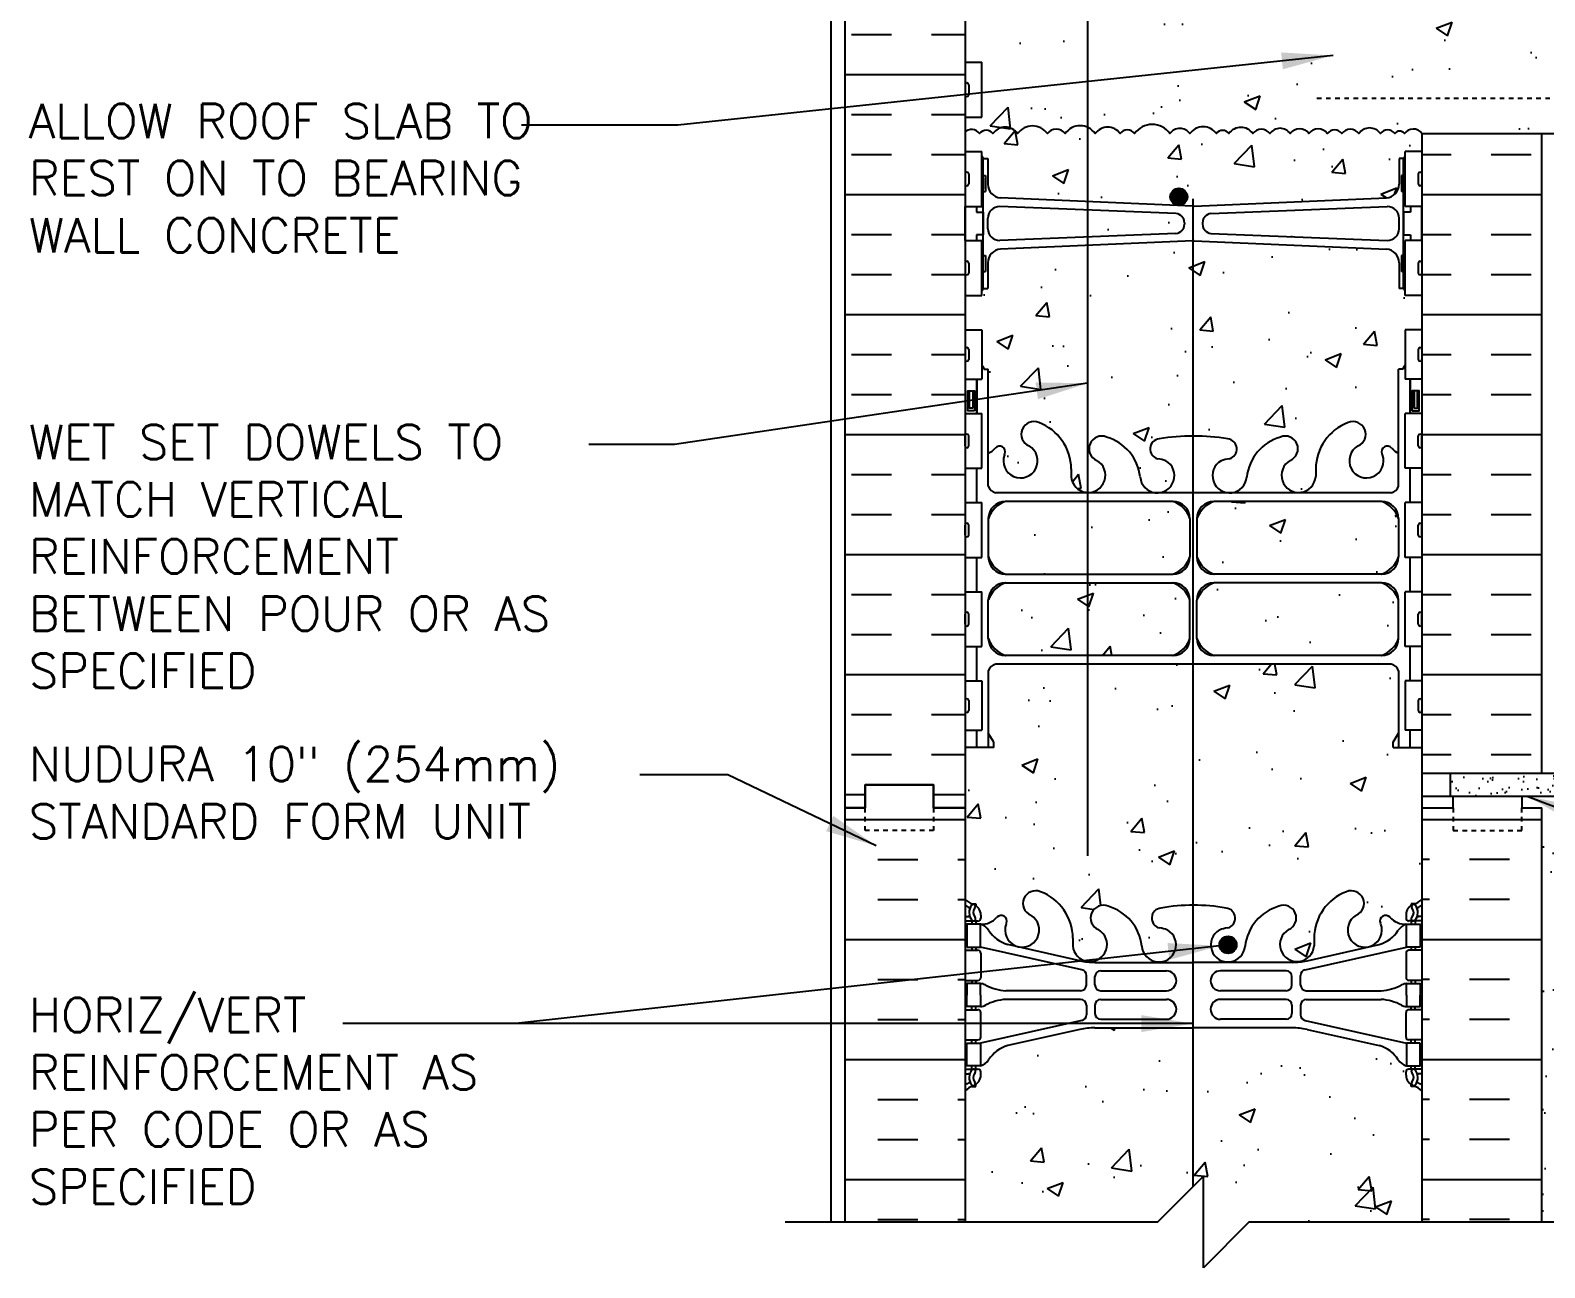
# Model space of a CAD drawing. Header units: inches. Extents: x 174.6 to 235.5, y 130.3 to 211.9.
# Drawn here: x 177.92 to 211.07, y 157.8 to 184.86 of the extents above; entities that cross this region are included whole.
import ezdxf

# ---------------------------------------------------------------- set-up
doc = ezdxf.new("R2010")
doc.units = ezdxf.units.IN
doc.header["$LTSCALE"] = 0.5
doc.header["$MEASUREMENT"] = 0
doc.linetypes.add('DASHED2', pattern=[0.375, 0.25, -0.125])
doc.linetypes.add('HIDDEN2', pattern=[0.1875, 0.125, -0.0625])
for name, color, linetype in [('HATCH', 12, 'Continuous'), ('line25', 2, 'Continuous'), ('LINE3', 3, 'Continuous'), ('LINE50', 5, 'Continuous'), ('LINE9', 9, 'Continuous'), ('TEXT', 4, 'Continuous'), ('Web_Edge', 9, 'Continuous')]:
    doc.layers.add(name, color=color, linetype=linetype)
doc.styles.add('DIM', font='romans.shx', dxfattribs={"width": 0.7})
doc.styles.add('ROMANS', font='romans.shx', dxfattribs={"height": 0.75})
doc.dimstyles.new('ext_12', dxfattribs={"dimscale": 12, "dimtxt": 0.075, "dimasz": 0.09375, "dimexe": 0.09375, "dimexo": 0.0625, "dimgap": 0.0625, "dimtad": 1, "dimdec": 1, "dimzin": 2, "dimdsep": 46, "dimlunit": 4, "dimtxsty": 'DIM', "dimcen": 0.09, "dimdle": 0.09375, "dimclrt": 4, "dimadec": 0, "dimazin": 0, "dimtfac": 1, "dimtdec": 1, "dimtmove": 2, "dimatfit": 3, "dimfxl": 1, "dimfrac": 2, "dimtolj": 1, "dimtzin": 0, "dimarcsym": 0})

msp = doc.modelspace()

# ---------------------------------------------------------------- hatches: boundary and pattern name
at = {"layer": 'HATCH'}
h = msp.add_hatch(dxfattribs=at)
h.set_pattern_fill('AR-CONC', color=256, scale=0.5)
h.set_pattern_definition([(50, (0, 0), (3.5863, -0.31376), [0.375, -4.125]), (355, (0, 0), (-0.693757, 3.76096), [0.3, -3.3]), (100.4514, (0.299, -0.026), (2.892544, 3.4472), [0.3187, -3.50571]), (46.1842, (0, 1), (5.336207, -0.827596), [0.5625, -6.1875]), (96.6356, (0.4447, 0.931), (4.67331, 4.87059), [0.47805, -5.25857]), (351.1842, (0, 1), (4.67331, 4.87059), [0.45, -4.95]), (21, (0.5, 0.75), (2.984535, -2.013094), [0.375, -4.125]), (326, (0.5, 0.75), (1.216577, 3.62575), [0.3, -3.3]), (71.4514, (0.7487, 0.5822), (4.20111, 1.612656), [0.3187, -3.50571]), (37.5, (0, 0), (0.0607993, 1.6644693), [0, -3.26, 0, -3.35, 0, -3.3125]), (7.5, (0, 0), (1.315348, 1.972059), [0, -1.91, 0, -3.185, 0, -1.2625]), (327.5, (-1.115, 0), (2.669112, -0.1127744), [0, -1.25, 0, -3.9, 0, -5.175]), (317.5, (-1.615, 0), (2.91593, 0.500525), [0, -1.625, 0, -2.59, 0, -3.675])])
h.paths.add_polyline_path([(206.943, 204.266, 2.135543), (207.483, 204.067, -0.940447), (207.681, 204.218, 0.23174), (208.039, 204.067), (208.144, 204.067), (208.144, 204.137), (208.096, 204.137, -0.414214), (208.034, 204.2), (208.034, 204.267, -0.249069), (208.144, 204.475), (208.144, 204.516), (208.234, 204.516, 0.08841), (208.38, 204.614), (208.38, 205.334, 0.336749), (207.718, 205.229, 0.520567), (207.331, 205.229, 0.520567), (206.831, 205.229, 0.259173), (206.38, 205.448, 0.259173), (205.929, 205.229, 0.520567), (205.429, 205.229, 0.520567), (205.042, 205.229, 0.336749), (204.38, 205.334, 0.336749), (203.718, 205.229, 0.520567), (203.331, 205.229, 0.520567), (202.831, 205.229, 0.520567), (201.985, 205.229, 0.520567), (201.703, 205.229, 0.520567), (200.808, 205.229, 0.520567), (200.068, 205.229, 0.520567), (199.375, 205.229, 0.520567), (199.155, 205.229, 0.321585), (198.38, 205.254), (198.38, 204.614, 0.088416), (198.526, 204.516), (198.616, 204.516), (198.616, 204.475, -0.249069), (198.726, 204.267), (198.726, 204.2, -0.414214), (198.663, 204.137), (198.616, 204.137), (198.616, 204.067), (198.721, 204.067, 0.231736), (199.079, 204.218, -0.940476), (199.277, 204.067, 2.135543), (199.817, 204.266, -1), (200.031, 204.777, -0.311223), (200.74, 203.761), (200.739, 203.596, 1.661382), (201.3, 203.949, -1), (201.514, 204.46, -0.307094), (202.252, 203.565, 1.604516), (202.811, 203.94, 0.055617), (202.632, 203.986, -0.843243), (202.666, 204.418, -0.047544), (203.38, 204.483, -0.047544), (204.094, 204.418, -0.843243), (204.128, 203.986, 0.055617), (203.949, 203.94, 1.604516), (204.507, 203.565, -0.307094), (205.246, 204.46, -1), (205.46, 203.949, 1.661382), (206.021, 203.596), (206.02, 203.742, -0.316114), (206.729, 204.777, -1)])
h.paths.add_polyline_path([(208.38, 200.421, 0.08841), (208.234, 200.519), (208.144, 200.519), (208.144, 200.56, -0.249069), (208.034, 200.767), (208.034, 200.835, -0.414214), (208.096, 200.897), (208.144, 200.897), (208.144, 200.967), (208.039, 200.967, -0.168672), (207.853, 201.117, 0.17445), (207.446, 201.413), (205.865, 201.766, 0.054974), (205.538, 201.802), (203.38, 201.802), (201.222, 201.802, 0.054974), (200.895, 201.766), (199.314, 201.413, 0.17445), (198.907, 201.117, -0.168672), (198.721, 200.967), (198.616, 200.967), (198.616, 200.897), (198.663, 200.897, -0.414214), (198.726, 200.835), (198.726, 200.767, -0.249069), (198.616, 200.56), (198.616, 200.519), (198.526, 200.519, 0.088416), (198.38, 200.421), (198.38, 197.358), (202.599, 197.358), (203.599, 198.358), (203.599, 196.358), (204.599, 197.358), (208.38, 197.358)])
h.paths.add_polyline_path([(208.38, 194.858), (204.599, 194.858), (203.599, 193.858), (203.599, 195.858), (202.599, 194.858), (198.38, 194.858), (198.38, 192.05, 0.088416), (198.526, 191.953), (198.616, 191.953), (198.616, 191.911, -0.249069), (198.726, 191.704), (198.726, 191.636, -0.414214), (198.663, 191.574), (198.616, 191.574), (198.616, 191.504), (198.721, 191.504, -0.168672), (198.907, 191.354, 0.17445), (199.314, 191.059), (200.895, 190.706, 0.054974), (201.222, 190.669), (203.38, 190.669), (205.538, 190.669, 0.054974), (205.865, 190.706), (207.446, 191.059, 0.17445), (207.853, 191.354, -0.168672), (208.039, 191.504), (208.144, 191.504), (208.144, 191.574), (208.096, 191.574, -0.414214), (208.034, 191.636), (208.034, 191.704, -0.249069), (208.144, 191.911), (208.144, 191.953), (208.234, 191.953, 0.08841), (208.38, 192.05)])
h.paths.add_polyline_path([(208.38, 187.858, 0.08841), (208.234, 187.955), (208.144, 187.955), (208.144, 187.997, -0.249069), (208.034, 188.204), (208.034, 188.271, -0.414214), (208.096, 188.334), (208.144, 188.334), (208.144, 188.404), (208.039, 188.404, 0.231736), (207.681, 188.253, -0.940476), (207.483, 188.405, 2.135543), (206.943, 188.205, -1), (206.729, 187.694, -0.311223), (206.02, 188.71), (206.021, 188.875, 1.661382), (205.46, 188.522, -1), (205.246, 188.011, -0.307094), (204.507, 188.907, 1.604516), (203.949, 188.531, 0.055617), (204.128, 188.485, -0.843243), (204.094, 188.053, -0.047544), (203.38, 187.988, -0.047544), (202.666, 188.053, -0.843243), (202.632, 188.485, 0.055617), (202.811, 188.531, 1.604516), (202.252, 188.907, -0.307094), (201.514, 188.011, -1), (201.3, 188.522, 1.661382), (200.739, 188.875), (200.74, 188.73, -0.316114), (200.031, 187.694, -1), (199.817, 188.205, 2.135543), (199.277, 188.405, -0.940447), (199.079, 188.253, 0.23174), (198.721, 188.404), (198.616, 188.404), (198.616, 188.334), (198.663, 188.334, -0.414214), (198.726, 188.271), (198.726, 188.204, -0.249069), (198.616, 187.997), (198.616, 187.955), (198.526, 187.955, 0.088416), (198.38, 187.858), (198.38, 185.858), (198.38, 185.416, -0.13), (198.461, 185.348, -0.520567), (198.917, 185.348, -0.520567), (199.789, 185.348, -0.520567), (200.579, 185.348, -0.520567), (200.971, 185.348, -0.520567), (201.44, 185.348, -0.520567), (201.971, 185.348, -0.520567), (202.607, 185.348, -0.520567), (203.017, 185.348, -0.520567), (203.606, 185.348, -0.520567), (204.047, 185.348, -0.520567), (204.625, 185.348, -0.520567), (205.092, 185.348, -0.520567), (205.608, 185.348, -0.520567), (206.091, 185.348, -0.520567), (206.579, 185.348, -0.520567), (207.205, 185.348, -0.520567), (207.725, 185.348, -0.520567), (208.126, 185.348, -0.520567), (208.441, 185.348, -0.510751), (209.067, 185.358), (209.067, 185.858), (208.38, 185.858)])
h.paths.add_polyline_path([(220.153, 185.05), (220.461, 185.358), (209.067, 185.358, 0.510751), (208.441, 185.348, 0.520567), (208.126, 185.348, 0.520567), (207.725, 185.348, 0.520567), (207.205, 185.348, 0.520567), (206.579, 185.348, 0.520567), (206.091, 185.348, 0.520567), (205.608, 185.348, 0.520567), (205.092, 185.348, 0.520567), (204.625, 185.348, 0.520567), (204.047, 185.348, 0.520567), (203.606, 185.348, 0.520567), (203.017, 185.348, 0.520567), (202.607, 185.348, 0.520567), (201.971, 185.348, 0.520567), (201.44, 185.348, 0.520567), (200.971, 185.348, 0.520567), (200.579, 185.348, 0.520567), (199.789, 185.348, 0.520567), (198.917, 185.348, 0.520567), (198.461, 185.348, 0.13), (198.38, 185.416), (198.38, 184.163), (198.745, 184.163), (198.745, 182.963), (198.38, 182.963), (198.38, 182.639, -0.453037), (198.7, 182.603, -0.520567), (198.991, 182.603, -0.520567), (199.532, 182.603, -0.520567), (200.182, 182.603, -0.520567), (200.57, 182.603, -0.520567), (201.23, 182.603, -0.520567), (201.775, 182.603, -0.520567), (202.092, 182.603, -0.520567), (202.863, 182.603, -0.520567), (203.301, 182.603, -0.520567), (203.882, 182.603, -0.520567), (204.154, 182.603, -0.520567), (204.682, 182.603, -0.520567), (205.051, 182.603, -0.520567), (205.499, 182.603, -0.520567), (205.906, 182.603, -0.520567), (206.309, 182.603, -0.520567), (206.627, 182.603, -0.520567), (206.997, 182.603, -0.520567), (207.472, 182.603, -0.520567), (207.786, 182.603, -0.520567), (207.996, 182.603, -0.513484), (208.38, 182.608), (220.153, 182.608)])
edge = h.paths.add_edge_path()
edge.add_spline(control_points=[(221.153, 183.528), (222.288, 184.059), (224.508, 185.098), (226.661, 183.944), (227.713, 183.381)], knot_values=[0, 0, 0, 0, 3.539354, 6.918479, 6.918479, 6.918479, 6.918479], degree=3, periodic=0)
edge.add_line((227.713, 183.381), (227.713, 185.358))
edge.add_line((227.713, 185.358), (221.153, 185.358))
edge.add_line((221.153, 185.358), (221.153, 183.528))
h.paths.add_polyline_path([(227.713, 185.358), (221.153, 185.358), (221.153, 183.528), (221.153, 182.608), (221.55, 182.608), (223.962, 182.608, -0.679626), (223.962, 183.108), (224.395, 183.23, 0.684458), (224.395, 183.73), (224.073, 183.73), (224.073, 183.855), (224.416, 183.855, -0.714868), (224.434, 183.111), (224.003, 182.989, 0.616244), (223.989, 182.733), (224.458, 182.733, -0.207325), (224.804, 182.608), (227.713, 182.608)])
h.paths.add_polyline_path([(207.88, 182.058), (207.98, 182.058, -0.327813), (208.015, 182.105), (208.015, 182.213), (208.38, 182.213), (208.38, 182.608, 0.513484), (207.996, 182.603, 0.520567), (207.786, 182.603, 0.520567), (207.472, 182.603, 0.520567), (206.997, 182.603, 0.520567), (206.627, 182.603, 0.520567), (206.309, 182.603, 0.520567), (205.906, 182.603, 0.520567), (205.499, 182.603, 0.520567), (205.051, 182.603, 0.520567), (204.682, 182.603, 0.520567), (204.154, 182.603, 0.520567), (203.882, 182.603, 0.520567), (203.301, 182.603, 0.520567), (202.863, 182.603, 0.520567), (202.092, 182.603, 0.520567), (201.775, 182.603, 0.520567), (201.23, 182.603, 0.520567), (200.57, 182.603, 0.520567), (200.182, 182.603, 0.520567), (199.532, 182.603, 0.520567), (198.991, 182.603, 0.520567), (198.7, 182.603, 0.453037), (198.38, 182.639), (198.38, 182.213), (198.745, 182.213), (198.745, 182.105, -0.327813), (198.78, 182.058), (198.88, 182.058), (198.88, 181.497, 0.390098), (199.155, 181.198), (203.363, 181.014, 0.020761), (203.38, 181.013, 0.020761), (203.397, 181.014), (207.605, 181.198, 0.390098), (207.88, 181.497)])
h.paths.add_polyline_path([(208.38, 179.063), (208.015, 179.063), (208.015, 179.17, -0.327813), (207.98, 179.218), (207.88, 179.218), (207.88, 179.779, 0.390098), (207.605, 180.078), (203.397, 180.261, 0.020761), (203.38, 180.262, 0.020761), (203.363, 180.261), (199.155, 180.078, 0.390098), (198.88, 179.779), (198.88, 179.218), (198.78, 179.218, -0.327813), (198.745, 179.17), (198.745, 179.063), (198.38, 179.063), (198.38, 178.313), (198.745, 178.313), (198.745, 177.529, -0.385423), (198.79, 177.479), (198.79, 177.449), (198.89, 177.449), (198.89, 175.612, 0.108933), (199.043, 175.725, -0.8344), (199.254, 175.599), (199.242, 175.578, 2.155404), (199.781, 175.772, -1), (199.995, 176.284, -0.311223), (200.704, 175.268), (200.703, 175.103, 1.661382), (201.264, 175.455, -1), (201.478, 175.966, -0.30095), (202.214, 175.094, 1.661382), (202.775, 175.447, 0.055617), (202.596, 175.492, -0.843243), (202.63, 175.925, -0.049932), (203.38, 175.989, -0.049932), (204.13, 175.925, -0.843243), (204.164, 175.492, 0.055617), (203.985, 175.447, 1.661382), (204.546, 175.094, -0.30095), (205.282, 175.966, -1), (205.496, 175.455, 1.661382), (206.057, 175.103), (206.056, 175.268, -0.311223), (206.765, 176.284, -1), (206.979, 175.772, 2.155404), (207.517, 175.578), (207.506, 175.599, -0.834375), (207.717, 175.725, 0.10894), (207.87, 175.612), (207.87, 177.449), (207.97, 177.449), (207.97, 177.479, -0.385423), (208.015, 177.529), (208.015, 178.313), (208.38, 178.313)])
h.paths.add_polyline_path([(202.997, 180.855), (199.14, 181.006, 0.425773), (198.88, 180.757), (198.88, 180.519, 0.425773), (199.14, 180.269), (202.997, 180.421, 0.390098), (203.18, 180.62), (203.18, 180.655, 0.390098)])
h.paths.add_polyline_path([(207.88, 180.757, 0.425773), (207.62, 181.006), (203.763, 180.855, 0.390098), (203.58, 180.655), (203.58, 180.62, 0.390098), (203.763, 180.421), (207.62, 180.269, 0.425773), (207.88, 180.519)])
h.paths.add_polyline_path([(208.38, 169.178), (207.75, 169.178), (207.75, 169.29), (207.87, 169.49), (207.87, 170.852, 0.268138), (207.709, 171), (199.051, 171, 0.268156), (198.89, 170.852), (198.89, 169.49), (199.01, 169.29), (199.01, 169.178), (198.38, 169.178), (198.38, 167.858), (198.38, 165.858, 0.088416), (198.526, 165.76), (198.616, 165.76), (198.616, 165.719, -0.249069), (198.726, 165.512), (198.726, 165.444, -0.414214), (198.663, 165.382), (198.616, 165.382), (198.616, 165.312), (198.721, 165.312, 0.231736), (199.079, 165.463, -0.8344), (199.29, 165.337), (199.278, 165.316, 2.155404), (199.817, 165.51, -1), (200.031, 166.021, -0.311223), (200.74, 165.005), (200.739, 164.84, 1.661382), (201.3, 165.193, -1), (201.514, 165.704, -0.30095), (202.25, 164.832, 1.661382), (202.811, 165.185, 0.055617), (202.632, 165.23, -0.843243), (202.666, 165.662, -0.047544), (203.38, 165.727, -0.047544), (204.094, 165.662, -0.843243), (204.128, 165.23, 0.055617), (203.949, 165.185, 1.661382), (204.51, 164.832, -0.30095), (205.246, 165.704, -1), (205.46, 165.193, 1.661382), (206.021, 164.84), (206.02, 165.005, -0.311223), (206.729, 166.021, -1), (206.943, 165.51, 2.155404), (207.481, 165.316), (207.47, 165.337, -0.834375), (207.681, 165.463, 0.23174), (208.039, 165.312), (208.144, 165.312), (208.144, 165.382), (208.096, 165.382, -0.414214), (208.034, 165.444), (208.034, 165.512, -0.249069), (208.144, 165.719), (208.144, 165.76), (208.234, 165.76, 0.08841), (208.38, 165.858), (208.38, 167.858)])
h.paths.add_polyline_path([(203.304, 174.184, 0.225652), (202.929, 174.559), (199.265, 174.559, 0.225652), (198.89, 174.184), (198.89, 173.344, 0.225652), (199.265, 172.969), (202.929, 172.969, 0.225652), (203.304, 173.344)])
h.paths.add_polyline_path([(203.304, 172.403, 0.225652), (202.929, 172.778), (199.265, 172.778, 0.225652), (198.89, 172.403), (198.89, 171.562, 0.225652), (199.265, 171.187), (202.929, 171.187, 0.225652), (203.304, 171.562)])
h.paths.add_polyline_path([(207.87, 172.403, 0.225652), (207.495, 172.778), (203.831, 172.778, 0.225652), (203.456, 172.403), (203.456, 171.562, 0.225652), (203.831, 171.187), (207.495, 171.187, 0.225652), (207.87, 171.562)])
h.paths.add_polyline_path([(207.87, 174.184, 0.225652), (207.495, 174.559), (203.831, 174.559, 0.225652), (203.456, 174.184), (203.456, 173.344, 0.225652), (203.831, 172.969), (207.495, 172.969, 0.225652), (207.87, 173.344)])
h.paths.add_polyline_path([(208.38, 161.665, 0.08841), (208.234, 161.763), (208.144, 161.763), (208.144, 161.804, -0.249069), (208.034, 162.012), (208.034, 162.079, -0.414214), (208.096, 162.142), (208.144, 162.142), (208.144, 162.212), (208.039, 162.212, -0.155529), (207.863, 162.346, 0.180914), (207.446, 162.657), (205.865, 163.01, 0.054974), (205.538, 163.046), (203.38, 163.046), (201.222, 163.046, 0.054974), (200.895, 163.01), (199.314, 162.657, 0.180914), (198.897, 162.346, -0.155529), (198.721, 162.212), (198.616, 162.212), (198.616, 162.142), (198.663, 162.142, -0.414214), (198.726, 162.079), (198.726, 162.012, -0.249069), (198.616, 161.804), (198.616, 161.763), (198.526, 161.763, 0.088416), (198.38, 161.665), (198.38, 158.798), (202.599, 158.798), (203.599, 159.798), (203.599, 157.798), (204.599, 158.798), (208.38, 158.798)])
h = msp.add_hatch(dxfattribs=at)
h.set_pattern_fill('INSUL', color=256, scale=7, style=0)
h.set_pattern_definition([(0, (209.8936, 178.6474), (0, 2.625), []), (0, (209.8936, 179.5224), (0, 2.625), [0.875, -0.875]), (0, (209.8936, 180.3974), (0, 2.625), [0.875, -0.875])])
h.paths.add_polyline_path([(211.005, 182.608), (208.38, 182.608), (208.38, 168.608), (211.005, 168.608)])
h.paths.add_polyline_path([(195.755, 167.858), (196.192, 167.858), (196.192, 168.358), (197.692, 168.358), (197.692, 167.858), (198.38, 167.858), (198.38, 185.858), (197.692, 185.858), (197.692, 186.358), (196.192, 186.358), (196.192, 185.858), (195.755, 185.858)])
h = msp.add_hatch(dxfattribs=at)
h.set_pattern_fill('AR-SAND', color=256, scale=0.25, style=0)
h.set_pattern_definition([(37.5, (146.68297, 75.05084), (-0.0157483, 0.481706), [0, -0.38, 0, -0.425, 0, -0.40625]), (7.5, (146.68297, 75.05084), (0.4424442, 0.7055365), [0, -0.205, 0, -0.3425, 0, -0.13125]), (327.5, (146.37547, 75.05084), (0.7785355, 0.0014148), [0, -0.125, 0, -0.45, 0, -0.5875]), (317.5, (146.37547, 75.05084), (0.7515317, 0.219419), [0, -0.0625, 0, -0.295, 0, -0.3375])])
h.paths.add_polyline_path([(227.713, 168.108), (227.713, 168.608), (209.005, 168.608), (209.005, 168.108)])
h = msp.add_hatch(dxfattribs=at)
h.set_pattern_fill('INSUL', color=256, scale=7, style=0)
h.set_pattern_definition([(0, (-2727.7817, -247.1518), (0, 2.625), []), (0, (-2727.7817, -246.2768), (0, 2.625), [0.875, -0.875]), (0, (-2727.7817, -245.4018), (0, 2.625), [0.875, -0.875])])
h.paths.add_polyline_path([(195.755, 158.798), (198.38, 158.798), (198.38, 167.858), (197.692, 167.858), (197.692, 168.358), (196.192, 168.358), (196.192, 167.858), (195.755, 167.858)])
h = msp.add_hatch(dxfattribs=at)
h.set_pattern_fill('INSUL', color=256, scale=7, style=0)
h.set_pattern_definition([(180, (3134.5415, -247.1518), (0, 2.625), []), (180, (3134.5415, -246.2768), (0, 2.625), [0.875, -0.875]), (180, (3134.5415, -245.4018), (0, 2.625), [0.875, -0.875])])
h.paths.add_polyline_path([(208.38, 158.798), (211.005, 158.798), (211.005, 167.858), (210.567, 167.858), (210.567, 168.358), (209.067, 168.358), (209.067, 167.858), (208.38, 167.858)])
h = msp.add_hatch(dxfattribs=at)
h.set_pattern_fill('AR-SAND', color=256, scale=0.5, style=0)
h.set_pattern_definition([(37.5, (91.8955, -12.3654), (-0.0314967, 0.963412), [0, -0.76, 0, -0.85, 0, -0.8125]), (7.5, (91.8955, -12.3654), (0.884888, 1.411073), [0, -0.41, 0, -0.685, 0, -0.2625]), (327.5, (91.2805, -12.3654), (1.557071, 0.0028295), [0, -0.25, 0, -0.9, 0, -1.175]), (317.5, (91.2805, -12.3654), (1.503063, 0.438838), [0, -0.125, 0, -0.59, 0, -0.675])])
h.paths.add_polyline_path([(211.005, 165.323), (211.505, 164.374), (211.505, 168.108), (211.005, 168.108)])
h.paths.add_polyline_path([(211.005, 158.798), (211.505, 158.798), (211.505, 164.374), (211.005, 165.323)])
at = {"layer": 'LINE3'}
h = msp.add_hatch(color=256, dxfattribs=at)
h.paths.add_polyline_path([(203.244, 181.255, 0.831395), (202.875, 181.255)])
h.paths.add_polyline_path([(203.247, 181.221, 0.045935), (203.244, 181.255), (202.875, 181.255, 0.045935), (202.872, 181.221, 1)])
h = msp.add_hatch(color=256, dxfattribs=at)
h.paths.add_polyline_path([(204.32, 164.894, 0.831395), (203.952, 164.894)])
h.paths.add_polyline_path([(204.323, 164.86, 0.045935), (204.32, 164.894), (203.952, 164.894, 0.045935), (203.948, 164.86, 1)])

# ---------------------------------------------------------------- linework, layer by layer
at = {"layer": 'HATCH'}
msp.add_lwpolyline([(208.38, 182.608, 0.513484), (207.996, 182.603, 0.520567), (207.786, 182.603, 0.520567), (207.472, 182.603, 0.520567), (206.997, 182.603, 0.520567), (206.627, 182.603, 0.520567), (206.309, 182.603, 0.520567), (205.906, 182.603, 0.520567), (205.499, 182.603, 0.520567), (205.051, 182.603, 0.520567), (204.682, 182.603, 0.520567), (204.154, 182.603, 0.520567), (203.882, 182.603, 0.520567), (203.301, 182.603, 0.520567), (202.863, 182.603, 0.520567), (202.092, 182.603, 0.520567), (201.775, 182.603, 0.520567), (201.23, 182.603, 0.520567), (200.57, 182.603, 0.520567), (200.182, 182.603, 0.520567), (199.532, 182.603, 0.520567), (198.991, 182.603, 0.520567), (198.7, 182.603, 0.465862), (198.373, 182.632)], format="xyb", dxfattribs=at)
at = {"layer": 'line25'}
for p, q in [((198.38, 185.858), (198.38, 167.858)), ((198.38, 184.163), (198.745, 184.163)), ((198.38, 184.163), (198.745, 184.163)), ((198.745, 182.963), (198.745, 184.163)), ((198.38, 182.963), (198.745, 182.963)), ((208.38, 182.608), (208.38, 167.858)), ((208.38, 182.608), (220.153, 182.608)), ((198.38, 182.213), (198.745, 182.213)), ((198.745, 181.013), (198.745, 182.213)), ((208.38, 182.213), (208.015, 182.213)), ((208.015, 181.013), (208.015, 182.213)), ((198.38, 181.013), (198.745, 181.013)), ((208.38, 181.013), (208.015, 181.013)), ((198.38, 180.263), (198.745, 180.263)), ((198.745, 179.063), (198.745, 180.263)), ((208.015, 179.063), (208.015, 180.263)), ((208.38, 180.263), (208.015, 180.263)), ((198.38, 179.063), (198.745, 179.063)), ((208.38, 179.063), (208.015, 179.063)), ((198.38, 178.313), (198.745, 178.313)), ((198.745, 178.313), (198.745, 177.233)), ((208.38, 178.313), (208.015, 178.313)), ((208.015, 178.313), (208.015, 177.233)), ((198.38, 177.233), (198.745, 177.233)), ((208.38, 177.233), (208.015, 177.233)), ((198.38, 176.483), (198.745, 176.483)), ((198.745, 175.283), (198.745, 176.483)), ((208.38, 176.483), (208.015, 176.483)), ((208.015, 175.283), (208.015, 176.483)), ((198.38, 175.283), (198.745, 175.283)), ((208.38, 175.283), (208.015, 175.283)), ((198.38, 174.533), (198.745, 174.533)), ((198.745, 173.333), (198.745, 174.533)), ((208.38, 174.533), (208.015, 174.533)), ((208.015, 173.333), (208.015, 174.533)), ((198.38, 173.333), (198.745, 173.333)), ((208.38, 173.333), (208.015, 173.333)), ((198.38, 172.583), (198.745, 172.583)), ((198.745, 171.383), (198.745, 172.583)), ((208.38, 172.583), (208.015, 172.583)), ((208.015, 171.383), (208.015, 172.583)), ((198.38, 171.383), (198.745, 171.383)), ((208.38, 171.383), (208.015, 171.383)), ((198.38, 170.633), (198.745, 170.633)), ((198.745, 170.633), (198.745, 169.553)), ((208.38, 170.633), (208.015, 170.633)), ((208.015, 170.633), (208.015, 169.553)), ((198.38, 169.553), (198.745, 169.553)), ((208.38, 169.553), (208.015, 169.553)), ((209.005, 168.108), (209.005, 168.608)), ((198.38, 167.858), (198.38, 158.798)), ((208.38, 167.858), (208.38, 158.798))]:
    msp.add_line(p, q, dxfattribs=at)
at = {"layer": 'LINE3'}
for p, q in [((201.063, 194.858), (201.063, 166.808)), ((203.366, 181.174), (203.366, 159.566))]:
    msp.add_line(p, q, dxfattribs=at)
for centre in [(203.06, 181.221), (204.136, 164.86)]:
    msp.add_circle(centre, 0.188, dxfattribs=at)
at = {"layer": 'LINE50'}
for p, q in [((195.755, 167.858), (195.755, 185.858)), ((211.005, 168.608), (211.005, 182.608)), ((209.067, 167.858), (209.067, 168.108)), ((210.567, 168.108), (210.567, 167.858)), ((195.755, 158.798), (195.755, 167.858)), ((208.38, 167.858), (209.067, 167.858)), ((210.567, 167.858), (211.005, 167.858)), ((211.005, 158.798), (211.005, 167.858))]:
    msp.add_line(p, q, dxfattribs=at)
for points in [[(198.38, 167.858), (197.692, 167.858), (197.692, 168.358), (196.192, 168.358), (196.192, 167.858), (195.755, 167.858)], [(195.755, 167.858), (196.192, 167.858), (196.192, 168.358), (197.692, 168.358), (197.692, 167.858), (198.38, 167.858)]]:
    msp.add_lwpolyline(points, dxfattribs=at)
at = {"layer": 'LINE9'}
for p, q in [((195.442, 194.858), (195.442, 158.798)), ((198.38, 183.673), (198.38, 183.453)), ((198.42, 183.713), (198.42, 183.713)), ((198.46, 183.673), (198.46, 183.453)), ((198.38, 183.618), (198.38, 183.618)), ((198.38, 183.508), (198.38, 183.508)), ((198.42, 183.413), (198.42, 183.413)), ((198.78, 179.218), (198.78, 182.058)), ((198.78, 182.058), (198.88, 182.058)), ((198.78, 182.038), (198.78, 182.038)), ((198.88, 182.058), (198.88, 181.497)), ((207.98, 182.058), (207.88, 182.058)), ((207.88, 182.058), (207.88, 181.497)), ((207.98, 179.218), (207.98, 182.058)), ((207.98, 182.038), (207.98, 182.038)), ((198.38, 181.723), (198.38, 181.503)), ((198.38, 181.668), (198.38, 181.668)), ((198.42, 181.763), (198.42, 181.763)), ((198.46, 181.723), (198.46, 181.503)), ((198.78, 181.688), (198.83, 181.688)), ((198.83, 181.688), (198.83, 181.338)), ((207.93, 181.688), (207.93, 181.338)), ((207.98, 181.688), (207.93, 181.688)), ((208.3, 181.723), (208.3, 181.503)), ((208.34, 181.763), (208.34, 181.763)), ((208.38, 181.723), (208.38, 181.503)), ((208.38, 181.668), (208.38, 181.668)), ((198.38, 181.558), (198.38, 181.558)), ((198.42, 181.463), (198.42, 181.463)), ((198.78, 181.338), (198.83, 181.338)), ((207.98, 181.338), (207.93, 181.338)), ((208.34, 181.463), (208.34, 181.463)), ((208.38, 181.558), (208.38, 181.558)), ((198.38, 180.263), (198.38, 181.013)), ((198.63, 181.013), (198.63, 180.888)), ((202.997, 180.855), (199.14, 181.006)), ((203.363, 181.014), (199.155, 181.198)), ((203.397, 181.014), (207.605, 181.198)), ((203.763, 180.855), (207.62, 181.006)), ((208.13, 181.013), (208.13, 180.888)), ((208.38, 180.263), (208.38, 181.013)), ((198.88, 180.519), (198.88, 180.757)), ((203.18, 180.655), (203.18, 180.62)), ((203.58, 180.655), (203.58, 180.62)), ((207.88, 180.519), (207.88, 180.757)), ((198.63, 180.388), (198.63, 180.263)), ((202.997, 180.421), (199.14, 180.269)), ((203.763, 180.421), (207.62, 180.269)), ((208.13, 180.388), (208.13, 180.263)), ((203.363, 180.261), (199.155, 180.078)), ((203.397, 180.261), (207.605, 180.078)), ((198.38, 179.773), (198.38, 179.553)), ((198.38, 179.718), (198.38, 179.718)), ((198.42, 179.813), (198.42, 179.813)), ((198.46, 179.773), (198.46, 179.553)), ((198.78, 179.938), (198.83, 179.938)), ((198.83, 179.938), (198.83, 179.588)), ((198.88, 179.779), (198.88, 179.218)), ((207.88, 179.779), (207.88, 179.218)), ((207.98, 179.938), (207.93, 179.938)), ((207.93, 179.938), (207.93, 179.588)), ((208.3, 179.773), (208.3, 179.553)), ((208.34, 179.813), (208.34, 179.813)), ((208.38, 179.773), (208.38, 179.553)), ((208.38, 179.718), (208.38, 179.718)), ((198.38, 179.608), (198.38, 179.608)), ((198.42, 179.513), (198.42, 179.513)), ((198.78, 179.588), (198.83, 179.588)), ((207.98, 179.588), (207.93, 179.588)), ((208.34, 179.513), (208.34, 179.513)), ((208.38, 179.608), (208.38, 179.608)), ((198.78, 179.218), (198.88, 179.218)), ((207.98, 179.218), (207.88, 179.218)), ((198.38, 177.883), (198.38, 177.663)), ((198.38, 177.828), (198.38, 177.828)), ((198.38, 177.718), (198.38, 177.718)), ((198.42, 177.923), (198.42, 177.923)), ((198.46, 177.883), (198.46, 177.663)), ((208.3, 177.883), (208.3, 177.663)), ((208.34, 177.923), (208.34, 177.923)), ((208.38, 177.883), (208.38, 177.663)), ((208.38, 177.828), (208.38, 177.828)), ((208.38, 177.718), (208.38, 177.718)), ((198.42, 177.623), (198.42, 177.623)), ((208.34, 177.623), (208.34, 177.623)), ((198.42, 176.033), (198.42, 176.033)), ((208.34, 176.033), (208.34, 176.033)), ((198.38, 175.773), (198.38, 175.993)), ((198.38, 175.938), (198.38, 175.938)), ((198.38, 175.828), (198.38, 175.828)), ((198.42, 175.733), (198.42, 175.733)), ((198.46, 175.773), (198.46, 175.993)), ((208.3, 175.773), (208.3, 175.993)), ((208.34, 175.733), (208.34, 175.733)), ((208.38, 175.773), (208.38, 175.993)), ((208.38, 175.938), (208.38, 175.938)), ((208.38, 175.828), (208.38, 175.828)), ((198.38, 173.823), (198.38, 174.043)), ((198.42, 174.083), (198.42, 174.083)), ((198.46, 173.823), (198.46, 174.043)), ((208.3, 173.823), (208.3, 174.043)), ((208.34, 174.083), (208.34, 174.083)), ((208.38, 173.823), (208.38, 174.043)), ((198.38, 173.988), (198.38, 173.988)), ((198.38, 173.878), (198.38, 173.878)), ((198.42, 173.783), (198.42, 173.783)), ((208.34, 173.783), (208.34, 173.783)), ((208.38, 173.988), (208.38, 173.988)), ((208.38, 173.878), (208.38, 173.878)), ((198.38, 171.873), (198.38, 172.093)), ((198.38, 172.038), (198.38, 172.038)), ((198.42, 172.133), (198.42, 172.133)), ((198.46, 171.873), (198.46, 172.093)), ((208.3, 171.873), (208.3, 172.093)), ((208.34, 172.133), (208.34, 172.133)), ((208.38, 171.873), (208.38, 172.093)), ((208.38, 172.038), (208.38, 172.038)), ((198.38, 171.928), (198.38, 171.928)), ((198.42, 171.833), (198.42, 171.833)), ((208.34, 171.833), (208.34, 171.833)), ((208.38, 171.928), (208.38, 171.928)), ((198.38, 170.203), (198.38, 169.983)), ((198.38, 170.148), (198.38, 170.148)), ((198.38, 170.038), (198.38, 170.038)), ((198.42, 170.243), (198.42, 170.243)), ((198.46, 170.203), (198.46, 169.983)), ((208.3, 170.203), (208.3, 169.983)), ((208.34, 170.243), (208.34, 170.243)), ((208.38, 170.203), (208.38, 169.983)), ((208.38, 170.148), (208.38, 170.148)), ((208.38, 170.038), (208.38, 170.038)), ((198.42, 169.943), (198.42, 169.943)), ((208.34, 169.943), (208.34, 169.943)), ((227.713, 168.608), (208.38, 168.608)), ((227.713, 168.108), (208.38, 168.108)), ((202.599, 158.798), (203.599, 159.798)), ((203.599, 157.798), (203.599, 159.798)), ((194.442, 158.798), (202.599, 158.798)), ((204.599, 158.798), (203.599, 157.798)), ((204.599, 158.798), (212.755, 158.798))]:
    msp.add_line(p, q, dxfattribs=at)
at = {"layer": 'LINE9', "linetype": 'HIDDEN2'}
msp.add_line((206.082, 183.381), (220.153, 183.381), dxfattribs=at)
at = {"layer": 'LINE9'}
for points in [[(198.745, 181.638), (198.78, 181.638), (198.78, 181.388), (198.745, 181.388)], [(208.015, 181.638), (207.98, 181.638), (207.98, 181.388), (208.015, 181.388)], [(198.63, 180.888), (198.63, 180.888), (198.78, 180.888), (198.78, 180.388), (198.63, 180.388)], [(208.13, 180.888), (208.13, 180.888), (207.98, 180.888), (207.98, 180.388), (208.13, 180.388)], [(198.745, 179.638), (198.78, 179.638), (198.78, 179.888), (198.745, 179.888)], [(208.015, 179.638), (207.98, 179.638), (207.98, 179.888), (208.015, 179.888)]]:
    msp.add_lwpolyline(points, dxfattribs=at)
at = {"layer": 'LINE9', "linetype": 'DASHED2', "ltscale": 0.15}
for points in [[(197.692, 167.858), (197.692, 167.858), (197.692, 167.358), (196.192, 167.358), (196.192, 167.858), (196.192, 167.858)], [(197.692, 167.858), (197.692, 167.858), (197.692, 167.358), (196.192, 167.358), (196.192, 167.858), (196.192, 167.858)], [(209.067, 167.858), (209.067, 167.858), (209.067, 167.358), (210.567, 167.358), (210.567, 167.858), (210.567, 167.858)], [(209.067, 167.858), (209.067, 167.858), (209.067, 167.358), (210.567, 167.358), (210.567, 167.858), (210.567, 167.858)]]:
    msp.add_lwpolyline(points, dxfattribs=at)
at = {"layer": 'LINE9'}
for centre, radius, start, end in [((198.42, 183.673), 0.04, 90, 180), ((198.42, 183.673), 0.04, 0, 90), ((198.42, 183.453), 0.04, 180, 270), ((198.42, 183.453), 0.04, 270, 0), ((198.73, 182.058), 0.05, 0, 72.5993), ((208.03, 182.058), 0.05, 107.4007, 180), ((198.42, 181.723), 0.04, 90, 180), ((198.42, 181.723), 0.04, 0, 90), ((208.34, 181.723), 0.04, 90, 180), ((208.34, 181.723), 0.04, 360, 90), ((198.42, 181.503), 0.04, 180, 270), ((198.42, 181.503), 0.04, 270, 0), ((199.18, 181.497), 0.3, 180, 265.2426), ((207.58, 181.497), 0.3, 274.7574, 0), ((208.34, 181.503), 0.04, 180, 270), ((208.34, 181.503), 0.04, 270, 0), ((199.13, 180.757), 0.25, 87.7479, 180), ((203.38, 181.213), 0.2, 265.2426, 270), ((203.38, 181.213), 0.2, 270, 274.7574), ((207.63, 180.757), 0.25, 0, 92.2521), ((202.98, 180.655), 0.2, 0, 85.2426), ((203.78, 180.655), 0.2, 94.7574, 180), ((199.13, 180.519), 0.25, 180, 272.2521), ((202.98, 180.62), 0.2, 274.7574, 0), ((203.78, 180.62), 0.2, 180, 265.2426), ((207.63, 180.519), 0.25, 267.7479, 0), ((199.18, 179.779), 0.3, 94.7574, 180), ((203.38, 180.062), 0.2, 90, 94.7574), ((203.38, 180.062), 0.2, 85.2426, 90), ((207.58, 179.779), 0.3, 0, 85.2426), ((198.42, 179.773), 0.04, 90, 180), ((198.42, 179.773), 0.04, 0, 90), ((208.34, 179.773), 0.04, 90, 180), ((208.34, 179.773), 0.04, 360, 90), ((198.42, 179.553), 0.04, 180, 270), ((198.42, 179.553), 0.04, 270, 0), ((208.34, 179.553), 0.04, 180, 270), ((208.34, 179.553), 0.04, 270, 0), ((198.73, 179.218), 0.05, 287.4007, 0), ((208.03, 179.218), 0.05, 180, 252.5993), ((198.42, 177.883), 0.04, 90, 180), ((198.42, 177.663), 0.04, 180, 270), ((198.42, 177.883), 0.04, 0, 90), ((198.42, 177.663), 0.04, 270, 0), ((208.34, 177.883), 0.04, 90, 180), ((208.34, 177.663), 0.04, 180, 270), ((208.34, 177.883), 0.04, 360, 90), ((208.34, 177.663), 0.04, 270, 0), ((198.42, 175.993), 0.04, 90, 180), ((198.42, 175.993), 0.04, 360, 90), ((208.34, 175.993), 0.04, 90, 180), ((208.34, 175.993), 0.04, 0, 90), ((198.42, 175.773), 0.04, 180, 270), ((198.42, 175.773), 0.04, 270, 0), ((208.34, 175.773), 0.04, 180, 270), ((208.34, 175.773), 0.04, 270, 0), ((198.42, 174.043), 0.04, 90, 180), ((198.42, 174.043), 0.04, 360, 90), ((208.34, 174.043), 0.04, 90, 180), ((208.34, 174.043), 0.04, 0, 90), ((198.42, 173.823), 0.04, 180, 270), ((198.42, 173.823), 0.04, 270, 0), ((208.34, 173.823), 0.04, 180, 270), ((208.34, 173.823), 0.04, 270, 0), ((198.42, 172.093), 0.04, 90, 180), ((198.42, 172.093), 0.04, 360, 90), ((208.34, 172.093), 0.04, 90, 180), ((208.34, 172.093), 0.04, 0, 90), ((198.42, 171.873), 0.04, 180, 270), ((198.42, 171.873), 0.04, 270, 0), ((208.34, 171.873), 0.04, 180, 270), ((208.34, 171.873), 0.04, 270, 0), ((198.42, 170.203), 0.04, 90, 180), ((198.42, 170.203), 0.04, 0, 90), ((208.34, 170.203), 0.04, 90, 180), ((208.34, 170.203), 0.04, 360, 90), ((198.42, 169.983), 0.04, 180, 270), ((198.42, 169.983), 0.04, 270, 0), ((208.34, 169.983), 0.04, 180, 270), ((208.34, 169.983), 0.04, 270, 0)]:
    msp.add_arc(centre, radius, start, end, dxfattribs=at)
at = {"layer": 'Web_Edge'}
for p, q in [((198.79, 177.479), (198.79, 177.479)), ((198.79, 177.479), (198.79, 177.449)), ((198.79, 177.449), (198.89, 177.449)), ((198.89, 174.895), (198.89, 177.449)), ((207.97, 177.449), (207.87, 177.449)), ((207.87, 174.895), (207.87, 177.449)), ((207.97, 177.479), (207.97, 177.479)), ((207.97, 177.479), (207.97, 177.449)), ((198.64, 177.233), (198.64, 176.483)), ((208.12, 177.233), (208.12, 176.483)), ((199.242, 175.578), (199.254, 175.599)), ((207.517, 175.578), (207.506, 175.599)), ((200.704, 175.268), (200.703, 175.103)), ((206.056, 175.268), (206.057, 175.103)), ((207.709, 174.747), (199.051, 174.747)), ((202.929, 174.559), (199.265, 174.559)), ((207.495, 174.559), (203.831, 174.559)), ((198.89, 174.184), (198.89, 173.344)), ((203.304, 174.184), (203.304, 173.344)), ((203.456, 174.185), (203.456, 173.344)), ((207.87, 174.184), (207.87, 173.344)), ((199.265, 172.969), (202.929, 172.969)), ((199.265, 172.778), (202.929, 172.778)), ((207.495, 172.969), (203.831, 172.969)), ((207.495, 172.778), (203.831, 172.778)), ((198.89, 171.562), (198.89, 172.403)), ((203.304, 171.562), (203.304, 172.403)), ((203.456, 171.561), (203.456, 172.402)), ((207.87, 171.562), (207.87, 172.403)), ((202.929, 171.187), (199.265, 171.187)), ((207.495, 171.187), (203.831, 171.187)), ((198.89, 170.852), (198.89, 169.178)), ((207.709, 171), (199.051, 171)), ((207.87, 170.852), (207.87, 169.178)), ((199.01, 169.29), (198.89, 169.49)), ((199.01, 169.29), (198.89, 169.49)), ((207.75, 169.29), (207.87, 169.49)), ((207.75, 169.29), (207.87, 169.49)), ((199.01, 169.178), (198.38, 169.178)), ((199.01, 169.178), (199.01, 169.29)), ((199.01, 169.178), (199.01, 169.29)), ((207.75, 169.178), (207.75, 169.29)), ((207.75, 169.178), (207.75, 169.29)), ((207.75, 169.178), (208.38, 169.178)), ((198.526, 165.76), (198.616, 165.76)), ((198.616, 165.76), (198.616, 165.719)), ((208.234, 165.76), (208.144, 165.76)), ((208.144, 165.76), (208.144, 165.719)), ((198.38, 165.482), (198.458, 165.482)), ((198.726, 165.512), (198.726, 165.444)), ((208.034, 165.512), (208.034, 165.444)), ((208.38, 165.482), (208.302, 165.482)), ((198.38, 165.382), (198.663, 165.382)), ((198.526, 165.382), (198.526, 165.312)), ((198.616, 165.382), (198.616, 165.312)), ((199.278, 165.316), (199.29, 165.337)), ((207.481, 165.316), (207.47, 165.337)), ((208.38, 165.382), (208.096, 165.382)), ((208.144, 165.382), (208.144, 165.312)), ((208.234, 165.382), (208.234, 165.312)), ((198.38, 164.742), (198.663, 164.742)), ((198.526, 164.812), (198.526, 164.742)), ((198.616, 164.812), (198.616, 164.742)), ((200.938, 164.315), (198.721, 164.812)), ((200.895, 164.513), (199.314, 164.866)), ((200.74, 165.005), (200.739, 164.84)), ((205.821, 164.315), (208.039, 164.812)), ((205.865, 164.513), (207.446, 164.866)), ((206.02, 165.005), (206.021, 164.84)), ((208.38, 164.742), (208.096, 164.742)), ((208.144, 164.812), (208.144, 164.742)), ((208.234, 164.812), (208.234, 164.742)), ((198.726, 164.679), (198.726, 164.144)), ((201.222, 164.477), (203.38, 164.477)), ((205.538, 164.477), (203.38, 164.477)), ((208.034, 164.679), (208.034, 164.144)), ((198.38, 164.082), (198.663, 164.082)), ((198.526, 164.082), (198.526, 164.012)), ((198.616, 164.082), (198.616, 164.012)), ((201.036, 163.981), (201.036, 164.193)), ((201.224, 163.982), (201.224, 164.166)), ((201.349, 164.291), (202.788, 164.291)), ((205.411, 164.291), (203.972, 164.291)), ((205.536, 163.982), (205.536, 164.166)), ((205.724, 163.981), (205.724, 164.193)), ((208.38, 164.082), (208.096, 164.082)), ((208.144, 164.082), (208.144, 164.012)), ((208.234, 164.082), (208.234, 164.012)), ((200.911, 163.856), (199.274, 163.856)), ((201.349, 163.857), (202.788, 163.857)), ((205.411, 163.857), (203.972, 163.857)), ((205.849, 163.856), (207.486, 163.856)), ((198.38, 163.442), (198.663, 163.442)), ((198.526, 163.442), (198.526, 163.512)), ((198.616, 163.442), (198.616, 163.512)), ((200.911, 163.667), (199.274, 163.667)), ((201.036, 163.542), (201.036, 163.33)), ((201.224, 163.542), (201.224, 163.358)), ((201.349, 163.667), (202.788, 163.667)), ((205.411, 163.667), (203.972, 163.667)), ((205.536, 163.542), (205.536, 163.358)), ((205.724, 163.542), (205.724, 163.33)), ((205.849, 163.667), (207.486, 163.667)), ((208.38, 163.442), (208.096, 163.442)), ((208.144, 163.442), (208.144, 163.512)), ((208.234, 163.442), (208.234, 163.512)), ((200.938, 163.208), (198.721, 162.712)), ((198.726, 162.844), (198.726, 163.379)), ((201.349, 163.233), (202.788, 163.233)), ((205.411, 163.233), (203.972, 163.233)), ((205.821, 163.208), (208.039, 162.712)), ((208.034, 162.844), (208.034, 163.379)), ((198.38, 162.782), (198.663, 162.782)), ((198.526, 162.712), (198.526, 162.782)), ((198.616, 162.712), (198.616, 162.782)), ((200.895, 163.01), (199.314, 162.657)), ((201.222, 163.046), (203.38, 163.046)), ((205.538, 163.046), (203.38, 163.046)), ((205.865, 163.01), (207.446, 162.657)), ((208.38, 162.782), (208.096, 162.782)), ((208.144, 162.712), (208.144, 162.782)), ((208.234, 162.712), (208.234, 162.782)), ((198.38, 162.142), (198.663, 162.142)), ((198.526, 162.142), (198.526, 162.212)), ((198.616, 162.142), (198.616, 162.212)), ((208.38, 162.142), (208.096, 162.142)), ((208.144, 162.142), (208.144, 162.212)), ((208.234, 162.142), (208.234, 162.212)), ((198.38, 162.042), (198.458, 162.042)), ((198.526, 161.763), (198.616, 161.763)), ((198.616, 161.763), (198.616, 161.804)), ((198.726, 162.012), (198.726, 162.079)), ((208.034, 162.012), (208.034, 162.079)), ((208.144, 161.763), (208.144, 161.804)), ((208.234, 161.763), (208.144, 161.763)), ((208.38, 162.042), (208.302, 162.042))]:
    msp.add_line(p, q, dxfattribs=at)
for points in [[(198.64, 176.483), (198.64, 177.233)], [(208.12, 176.483), (208.12, 177.233)], [(198.64, 174.533), (198.64, 175.283)], [(208.12, 174.533), (208.12, 175.283)], [(198.64, 172.583), (198.64, 173.333)], [(208.12, 172.583), (208.12, 173.333)], [(198.64, 170.633), (198.64, 171.383)], [(208.12, 170.633), (208.12, 171.383)], [(198.64, 169.178), (198.64, 169.553)], [(208.12, 169.178), (208.12, 169.553)], [(198.721, 163.762), (198.721, 164.012), (198.421, 164.012), (198.421, 163.762)], [(198.721, 163.762), (198.721, 163.512), (198.421, 163.512), (198.421, 163.762)], [(208.039, 163.762), (208.039, 164.012), (208.339, 164.012), (208.339, 163.762)], [(208.039, 163.762), (208.039, 163.512), (208.339, 163.512), (208.339, 163.762)]]:
    msp.add_lwpolyline(points, dxfattribs=at)
for points in [[(198.59, 176.539), (198.44, 176.539), (198.44, 176.979), (198.59, 176.979)], [(198.55, 176.599), (198.48, 176.599), (198.48, 176.979), (198.55, 176.979)], [(208.17, 176.539), (208.32, 176.539), (208.32, 176.979), (208.17, 176.979)], [(208.21, 176.599), (208.28, 176.599), (208.28, 176.979), (208.21, 176.979)], [(198.421, 164.812), (198.721, 164.812), (198.721, 165.312), (198.421, 165.312)], [(208.339, 164.812), (208.039, 164.812), (208.039, 165.312), (208.339, 165.312)], [(198.421, 162.712), (198.721, 162.712), (198.721, 162.212), (198.421, 162.212)], [(208.339, 162.712), (208.039, 162.712), (208.039, 162.212), (208.339, 162.212)]]:
    msp.add_lwpolyline(points, close=True, dxfattribs=at)
for centre, radius, start, end in [((198.74, 177.479), 0.05, 0, 84.3113), ((208.02, 177.479), 0.05, 95.6888, 180), ((199.888, 176.028), 0.277, 67.32, 247.32), ((199.612, 175.261), 1.092, 0.3332, 69.4825), ((207.148, 175.261), 1.092, 110.5175, 179.6668), ((206.872, 176.028), 0.277, 292.68, 112.68), ((198.71, 176.015), 0.441, 294.1187, 318.9873), ((199.137, 175.643), 0.125, 339.6243, 138.9873), ((199.594, 175.447), 0.375, 159.6243, 60.0685), ((201.371, 175.711), 0.277, 67.32, 247.32), ((201.187, 174.974), 1.034, 6.6669, 73.6635), ((202.65, 175.706), 0.22, 95.1835, 255.7396), ((203.327, 172.212), 3.777, 89.1934, 100.6275), ((203.433, 172.212), 3.777, 79.3725, 90.8066), ((204.11, 175.706), 0.22, 284.2604, 84.8165), ((205.573, 174.974), 1.034, 106.3365, 173.3331), ((205.389, 175.711), 0.277, 292.68, 112.68), ((207.166, 175.447), 0.375, 119.9315, 20.3757), ((207.623, 175.643), 0.125, 41.0127, 200.3757), ((208.05, 176.015), 0.441, 221.0127, 245.8818), ((201.077, 175.13), 0.375, 184.2448, 60.0685), ((202.588, 175.122), 0.375, 184.2448, 60.0685), ((202.481, 174.666), 0.834, 69.3729, 82.1063), ((204.172, 175.122), 0.375, 119.9315, 355.7552), ((204.279, 174.666), 0.834, 97.8937, 110.6271), ((205.683, 175.13), 0.375, 119.9315, 355.7552), ((199.099, 174.96), 0.219, 197.3882, 257.4322), ((207.661, 174.96), 0.219, 282.5678, 342.6083), ((199.472, 173.978), 0.617, 109.5682, 160.4318), ((199.265, 174.184), 0.375, 90, 180), ((202.722, 173.978), 0.617, 19.5682, 70.4318), ((202.929, 174.184), 0.375, 360, 90), ((204.038, 173.978), 0.617, 109.5682, 160.4318), ((203.831, 174.184), 0.375, 90, 180), ((207.288, 173.978), 0.617, 19.5682, 70.4318), ((207.495, 174.184), 0.375, 360, 90), ((199.472, 173.55), 0.617, 199.5682, 250.4318), ((199.265, 173.344), 0.375, 180, 270), ((202.722, 173.55), 0.617, 289.5682, 340.4318), ((202.929, 173.344), 0.375, 270, 0), ((204.038, 173.55), 0.617, 199.5682, 250.4318), ((203.831, 173.344), 0.375, 180, 270), ((207.288, 173.55), 0.617, 289.5682, 340.4318), ((207.495, 173.344), 0.375, 270, 0), ((199.472, 172.196), 0.617, 109.5682, 160.4318), ((199.265, 172.403), 0.375, 90, 180), ((202.722, 172.196), 0.617, 19.5682, 70.4318), ((202.929, 172.403), 0.375, 360, 90), ((204.038, 172.196), 0.617, 109.5682, 160.4318), ((203.831, 172.403), 0.375, 90, 180), ((207.288, 172.196), 0.617, 19.5682, 70.4318), ((207.495, 172.403), 0.375, 360, 90), ((199.472, 171.769), 0.617, 199.5682, 250.4318), ((199.265, 171.562), 0.375, 180, 270), ((202.722, 171.769), 0.617, 289.5682, 340.4318), ((202.929, 171.562), 0.375, 270, 0), ((204.038, 171.769), 0.617, 199.5682, 250.4318), ((203.831, 171.562), 0.375, 180, 270), ((207.288, 171.769), 0.617, 289.5682, 340.4318), ((207.495, 171.562), 0.375, 270, 0), ((199.099, 170.786), 0.219, 102.5678, 162.612), ((207.661, 170.786), 0.219, 17.3917, 77.4322), ((198.726, 166.219), 0.5, 226.2109, 250.5288), ((198.726, 166.219), 0.6, 234.7832, 245.0748), ((198.562, 165.697), 0.045, 321.448, 139.1879), ((198.476, 165.512), 0.25, 0, 70.5288), ((199.924, 165.766), 0.277, 67.32, 247.32), ((199.648, 164.999), 1.092, 0.3332, 69.4825), ((207.112, 164.999), 1.092, 110.5175, 179.6668), ((206.836, 165.766), 0.277, 292.68, 112.68), ((208.284, 165.512), 0.25, 109.4712, 180), ((208.198, 165.697), 0.045, 40.8121, 218.552), ((208.034, 166.219), 0.5, 289.4712, 313.7878), ((208.034, 166.219), 0.6, 294.9252, 305.2168), ((198.458, 165.501), 0.0196, 269.4032, 15.4901), ((198.72, 165.566), 0.25, 140.1145, 222.4609), ((198.464, 165.656), 0.021, 343.464, 63.9957), ((198.568, 165.428), 0.045, 222.4609, 42.4609), ((198.72, 165.566), 0.16, 140.0001, 222.4609), ((198.663, 165.444), 0.0625, 270, 0), ((198.746, 165.752), 0.441, 266.7976, 318.9873), ((199.173, 165.381), 0.125, 339.6243, 138.9873), ((199.63, 165.185), 0.375, 159.6243, 60.0685), ((201.407, 165.449), 0.277, 67.32, 247.32), ((201.223, 164.712), 1.034, 6.6669, 73.6635), ((202.686, 165.443), 0.22, 95.1835, 255.7396), ((203.363, 161.95), 3.777, 89.7394, 100.6275), ((203.397, 161.95), 3.777, 79.3725, 90.2606), ((204.074, 165.443), 0.22, 284.2604, 84.8165), ((205.537, 164.712), 1.034, 106.3365, 173.3331), ((205.353, 165.449), 0.277, 292.68, 112.68), ((207.13, 165.185), 0.375, 119.9315, 20.3757), ((207.587, 165.381), 0.125, 41.0127, 200.3757), ((208.014, 165.752), 0.441, 221.0127, 273.2024), ((208.096, 165.444), 0.0625, 180, 270), ((208.191, 165.428), 0.045, 137.5391, 317.5391), ((208.04, 165.566), 0.16, 317.5391, 39.9999), ((208.04, 165.566), 0.25, 317.5391, 39.8855), ((208.296, 165.656), 0.021, 116.0043, 196.536), ((208.302, 165.501), 0.0196, 164.5099, 270.5968), ((198.599, 164.969), 0.364, 34.9775, 70.3387), ((199.522, 165.58), 0.743, 212.7919, 253.8107), ((201.113, 164.868), 0.375, 184.2448, 60.0685), ((202.624, 164.86), 0.375, 184.2448, 60.0685), ((202.517, 164.404), 0.834, 69.3729, 82.1063), ((204.136, 164.86), 0.375, 119.9315, 355.7552), ((204.243, 164.404), 0.834, 97.8937, 110.6271), ((205.647, 164.868), 0.375, 119.9315, 355.7552), ((207.238, 165.58), 0.743, 286.1893, 327.2081), ((208.161, 164.969), 0.364, 109.6613, 145.0225), ((198.663, 164.679), 0.0625, 0, 90), ((208.096, 164.679), 0.0625, 90, 180), ((201.222, 165.977), 1.5, 257.4135, 270), ((205.538, 165.977), 1.5, 270, 282.5865), ((198.663, 164.144), 0.0625, 270, 0), ((200.911, 164.193), 0.125, 0, 77.3767), ((201.349, 164.166), 0.125, 90, 180), ((202.788, 164.074), 0.217, 270, 90), ((203.972, 164.074), 0.217, 90, 270), ((205.411, 164.166), 0.125, 0, 90), ((205.849, 164.193), 0.125, 102.6233, 180), ((208.096, 164.144), 0.0625, 180, 270), ((198.717, 163.793), 0.219, 60.4937, 88.92), ((199.362, 165.023), 1.17, 242.6365, 265.6505), ((200.911, 163.981), 0.125, 270, 0), ((201.349, 163.982), 0.125, 180, 270), ((205.411, 163.982), 0.125, 270, 360), ((205.849, 163.981), 0.125, 180, 270), ((207.397, 165.023), 1.17, 274.3495, 297.3635), ((208.043, 163.793), 0.219, 91.08, 119.5063), ((198.663, 163.379), 0.0625, 0, 90), ((198.717, 163.73), 0.219, 271.08, 299.5063), ((199.362, 162.501), 1.17, 94.3495, 117.3635), ((200.911, 163.542), 0.125, 0, 90), ((201.349, 163.542), 0.125, 90, 180), ((202.788, 163.45), 0.217, 270, 90), ((203.972, 163.45), 0.217, 90, 270), ((205.411, 163.542), 0.125, 0, 90), ((205.849, 163.542), 0.125, 90, 180), ((207.397, 162.501), 1.17, 62.6365, 85.6505), ((208.043, 163.73), 0.219, 240.4937, 268.92), ((208.096, 163.379), 0.0625, 90, 180), ((200.911, 163.33), 0.125, 282.6233, 0), ((201.349, 163.358), 0.125, 180, 270), ((205.411, 163.358), 0.125, 270, 0), ((205.849, 163.33), 0.125, 180, 257.3767), ((198.663, 162.844), 0.0625, 270, 0), ((201.222, 161.546), 1.5, 90, 102.5865), ((205.538, 161.546), 1.5, 77.4135, 90), ((208.096, 162.844), 0.0625, 180, 270), ((199.522, 161.943), 0.743, 106.1893, 147.2081), ((207.238, 161.943), 0.743, 32.7919, 73.8107), ((198.72, 161.957), 0.25, 137.5391, 219.8855), ((198.568, 162.095), 0.045, 317.5391, 137.5391), ((198.663, 162.079), 0.0625, 360, 90), ((198.599, 162.554), 0.364, 289.6613, 325.0225), ((208.161, 162.554), 0.364, 214.9775, 250.3387), ((208.096, 162.079), 0.0625, 90, 180), ((208.191, 162.095), 0.045, 42.4609, 222.4609), ((208.04, 161.957), 0.25, 320.1145, 42.4609), ((198.726, 161.304), 0.6, 114.9252, 125.2168), ((198.726, 161.304), 0.5, 109.4712, 133.7891), ((198.458, 162.022), 0.0196, 344.5099, 90.5968), ((198.464, 161.867), 0.021, 296.0043, 16.536), ((198.562, 161.826), 0.045, 220.8121, 38.552), ((198.476, 162.012), 0.25, 289.4712, 360), ((198.72, 161.957), 0.16, 137.5391, 219.9999), ((208.284, 162.012), 0.25, 180, 250.5288), ((208.198, 161.826), 0.045, 141.448, 319.1879), ((208.04, 161.957), 0.16, 320.0001, 42.4609), ((208.034, 161.304), 0.5, 46.2122, 70.5288), ((208.296, 161.867), 0.021, 163.464, 243.9957), ((208.302, 162.022), 0.0196, 89.4032, 195.4901), ((208.034, 161.304), 0.6, 54.7842, 65.0748)]:
    msp.add_arc(centre, radius, start, end, dxfattribs=at)
for points in [[(201.224, 163.987), (201.224, 164.161)], [(205.536, 163.987), (205.536, 164.161)], [(201.224, 163.537), (201.224, 163.363)], [(205.536, 163.537), (205.536, 163.363)]]:
    msp.add_open_spline(points, degree=1, dxfattribs=at)

# ---------------------------------------------------------------- texts
at = {"layer": 'TEXT', "char_height": 0.75, "attachment_point": 1, "style": 'ROMANS'}
for s, insert, width in [('\\A1;{\\C4;ALLOW ROOF SLAB TO REST ON TO BEARING WALL CONCRETE}', (177.89, 183.256), 12.44051), ('\\A1;{\\C4;WET SET DOWELS TO MATCH VERTICAL REINFORCEMENT BETWEEN POUR OR AS SPECIFIED}', (177.89, 176.231), 12.44051), ('NUDURA 10" (254mm) STANDARD FORM UNIT', (177.89, 169.189), 13.07256), ('HORIZ/VERT REINFORCEMENT AS PER CODE OR AS SPECIFIED', (177.89, 163.699), 12.44051)]:
    msp.add_mtext(s, dxfattribs=dict(at, insert=insert, width=width))

# ---------------------------------------------------------------- leaders
at = {"layer": 'TEXT'}
for points in [[(206.436, 184.314), (192.097, 182.787), (188.671, 182.787)], [(201.063, 177.144), (192.022, 175.803), (190.149, 175.803)], [(196.434, 167.027), (193.19, 168.582), (191.265, 168.582)], [(210.695, 168.108), (216.448, 165.929), (217.952, 165.929)], [(203.95, 164.839), (188.551, 163.138), (184.76, 163.138)], [(203.366, 163.138), (184.76, 163.138)]]:
    msp.add_leader(points, dimstyle='ext_12', override={"dimgap": 0.0625, "dimtad": 0}, dxfattribs=at)

doc.saveas('drawing.dxf')
